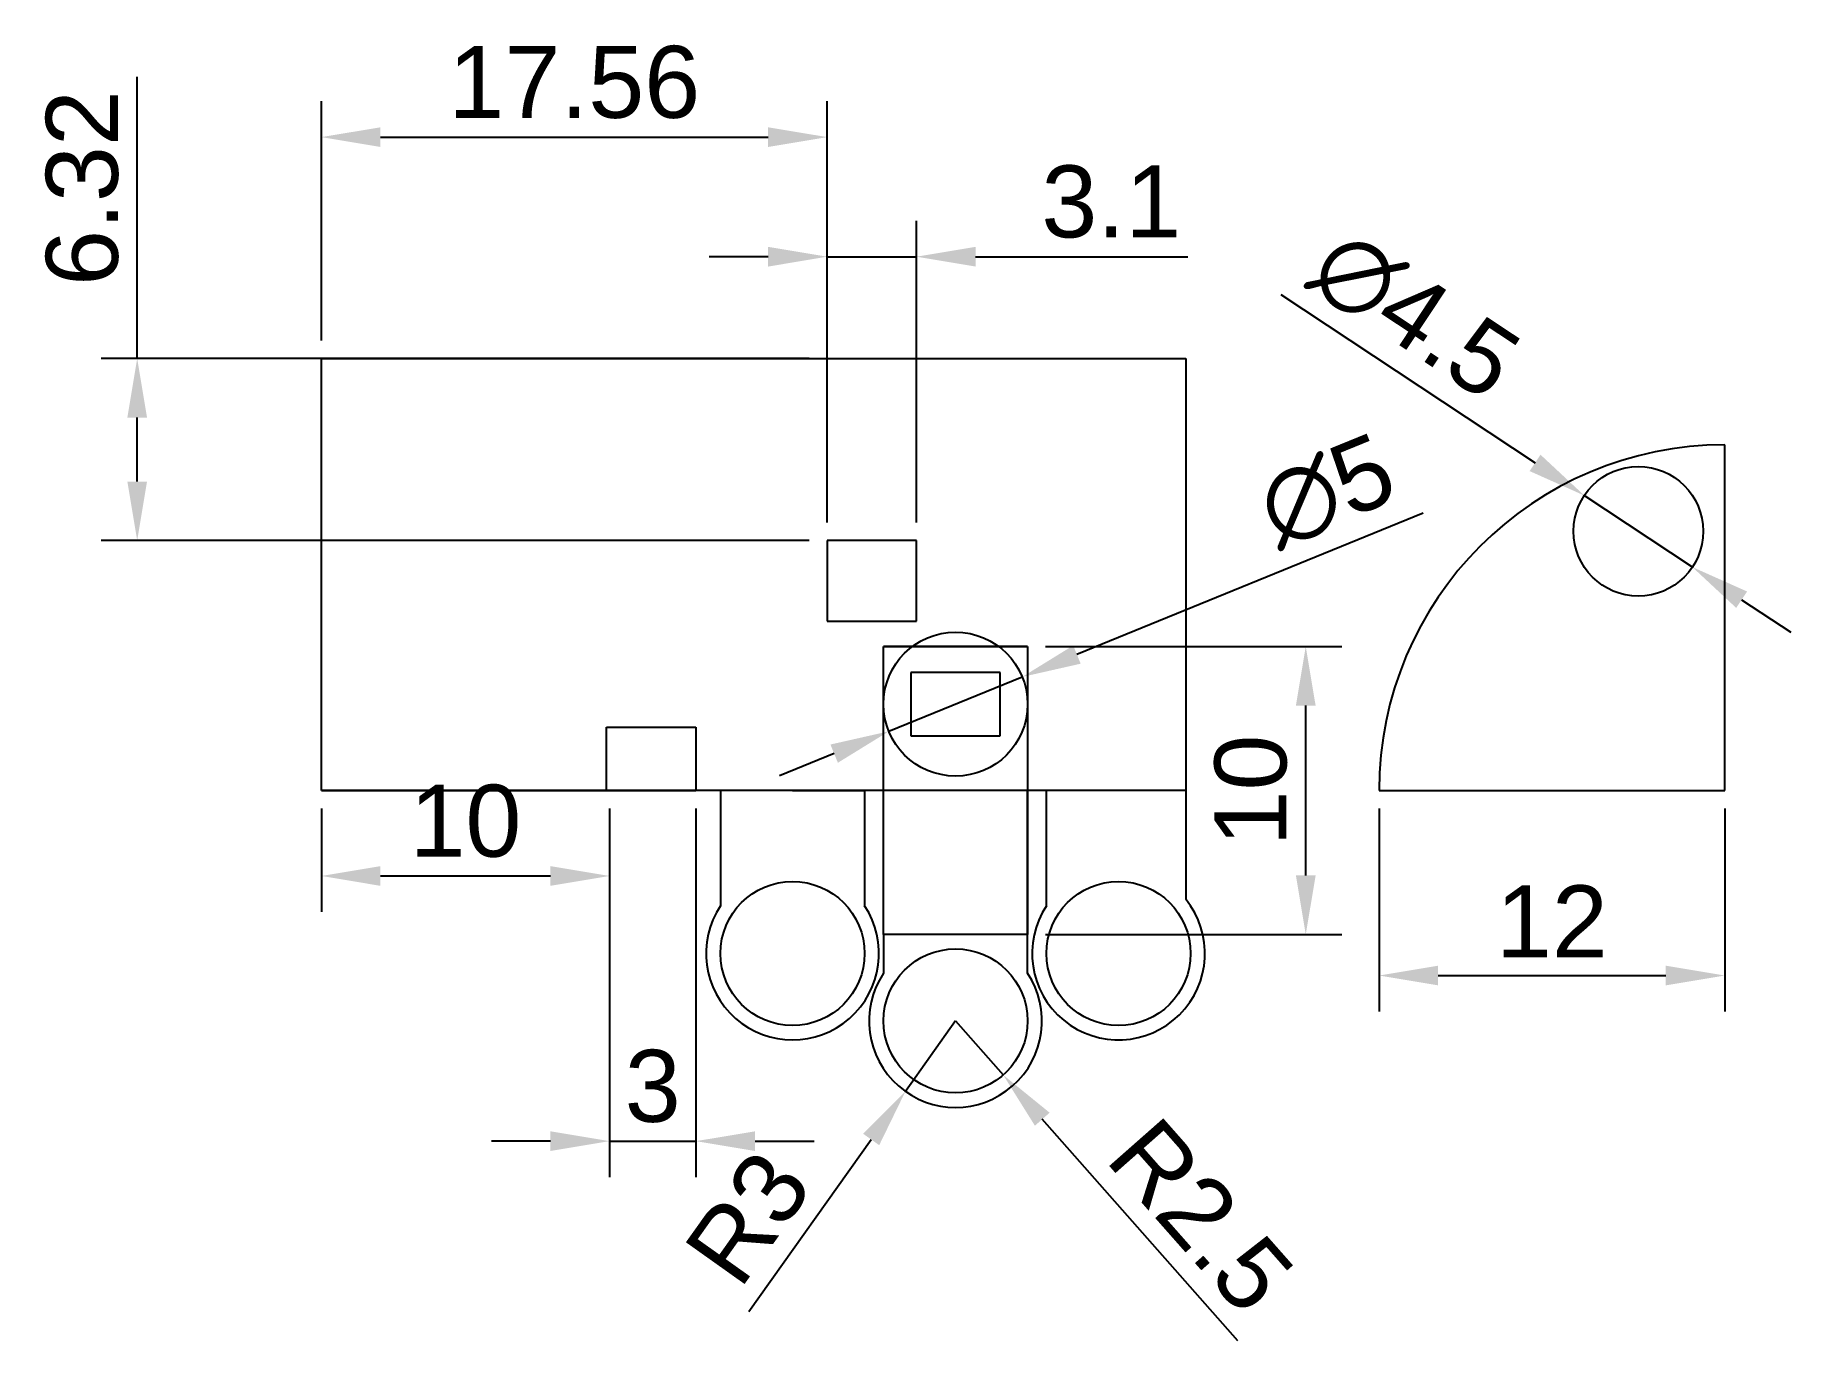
# Model space of a CAD drawing. Header units: centimetres. Extents: x 2740.4 to 2801.4, y 1707.8 to 1753.2.
import ezdxf

# ---------------------------------------------------------------- set-up
doc = ezdxf.new("R2010")
doc.units = ezdxf.units.CM
doc.header["$LTSCALE"] = 5
doc.linetypes.add('HIDDEN', pattern=[9.525, 6.35, -3.175])
doc.linetypes.add('HIDDEN2', pattern=[4.7625, 3.175, -1.5875])
doc.layers.add('Hidden', color=1, linetype='HIDDEN2')
doc.styles.get("Standard").update_dxf_attribs({"font": 'arial.ttf'})
doc.dimstyles.new('ISO-25', dxfattribs={"dimtxt": 2.5, "dimasz": 2.05, "dimexe": 1.25, "dimexo": 0.625, "dimtad": 1, "dimdsep": 46, "dimtxsty": 'Standard', "dimcen": 2.5, "dimadec": 0, "dimazin": 0, "dimtfac": 1, "dimtmove": 0, "dimatfit": 3, "dimfxl": 1, "dimarcsym": 0})

# ---------------------------------------------------------------- blocks, each defined once
blk = doc.blocks.new('*D1')
at = {"color": 0, "lineweight": -2, "transparency": 16777216}
for p, q in [((2787.093, 1726.331), (2787.093, 1719.283)), ((2799.093, 1726.331), (2799.093, 1719.283)), ((2789.143, 1720.533), (2797.043, 1720.533))]:
    blk.add_line(p, q, dxfattribs=at)
at = {"color": 0, "transparency": 16777216}
for points in [[(2789.143, 1720.874), (2789.143, 1720.191), (2787.093, 1720.533)], [(2797.043, 1720.874), (2797.043, 1720.191), (2799.093, 1720.533)]]:
    blk.add_solid(points, dxfattribs=at)
at = {"layer": 'Defpoints', "color": 0, "transparency": 16777216}
for p in [(2787.093, 1726.956), (2799.093, 1726.956), (2799.093, 1720.533)]:
    blk.add_point(p, dxfattribs=at)
at = {"color": 0, "transparency": 16777216, "insert": (2793.093, 1722.413), "char_height": 2.5, "attachment_point": 5}
blk.add_mtext('12', dxfattribs=at)
blk = doc.blocks.new('*D2')
at = {"color": 0, "lineweight": -2, "transparency": 16777216}
for p, q in [((2783.68, 1744.179), (2792.509, 1738.33)), ((2797.969, 1734.713), (2794.218, 1737.198)), ((2799.678, 1733.581), (2801.387, 1732.449))]:
    blk.add_line(p, q, dxfattribs=at)
at = {"color": 0, "transparency": 16777216}
for points in [[(2792.697, 1738.615), (2792.32, 1738.046), (2794.218, 1737.198)], [(2799.867, 1733.866), (2799.49, 1733.296), (2797.969, 1734.713)]]:
    blk.add_solid(points, dxfattribs=at)
at = {"layer": 'Defpoints', "color": 0, "transparency": 16777216}
for p in [(2794.218, 1737.198), (2797.969, 1734.713)]:
    blk.add_point(p, dxfattribs=at)
at = {"color": 0, "transparency": 16777216, "insert": (2788.328, 1743.464), "char_height": 2.5, "attachment_point": 5, "rotation": 326.47822}
blk.add_mtext('∅4.5', dxfattribs=at)
blk = doc.blocks.new('*D3')
at = {"color": 0, "lineweight": -2, "transparency": 16777216}
for p, q in [((2767.941, 1736.258), (2767.941, 1746.739)), ((2771.041, 1736.258), (2771.041, 1746.739)), ((2765.891, 1745.489), (2763.841, 1745.489)), ((2767.941, 1745.489), (2771.041, 1745.489)), ((2773.091, 1745.489), (2780.459, 1745.489))]:
    blk.add_line(p, q, dxfattribs=at)
at = {"color": 0, "transparency": 16777216}
for points in [[(2765.891, 1745.831), (2765.891, 1745.147), (2767.941, 1745.489)], [(2773.091, 1745.831), (2773.091, 1745.147), (2771.041, 1745.489)]]:
    blk.add_solid(points, dxfattribs=at)
at = {"layer": 'Defpoints', "color": 0, "transparency": 16777216}
for p in [(2771.041, 1745.489), (2767.941, 1735.633), (2771.041, 1735.633)]:
    blk.add_point(p, dxfattribs=at)
at = {"color": 0, "transparency": 16777216, "insert": (2777.8, 1747.391), "char_height": 2.5, "attachment_point": 5}
blk.add_mtext('3.1', dxfattribs=at)
blk = doc.blocks.new('*D4')
at = {"color": 0, "lineweight": -2, "transparency": 16777216}
for p, q in [((2760.385, 1726.331), (2760.385, 1713.533)), ((2763.385, 1726.331), (2763.385, 1713.533)), ((2758.335, 1714.783), (2756.285, 1714.783)), ((2760.385, 1714.783), (2763.385, 1714.783)), ((2765.435, 1714.783), (2767.485, 1714.783))]:
    blk.add_line(p, q, dxfattribs=at)
at = {"color": 0, "transparency": 16777216}
for points in [[(2758.335, 1715.124), (2758.335, 1714.441), (2760.385, 1714.783)], [(2765.435, 1715.124), (2765.435, 1714.441), (2763.385, 1714.783)]]:
    blk.add_solid(points, dxfattribs=at)
at = {"layer": 'Defpoints', "color": 0, "transparency": 16777216}
for p in [(2760.385, 1726.956), (2763.385, 1726.956), (2763.385, 1714.783)]:
    blk.add_point(p, dxfattribs=at)
at = {"color": 0, "transparency": 16777216, "insert": (2761.885, 1716.685), "char_height": 2.5, "attachment_point": 5}
blk.add_mtext('3', dxfattribs=at)
blk = doc.blocks.new('*D5')
at = {"color": 0, "lineweight": -2, "transparency": 16777216}
for p, q in [((2772.395, 1718.956), (2770.656, 1716.512)), ((2765.216, 1708.868), (2769.467, 1714.841))]:
    blk.add_line(p, q, dxfattribs=at)
at = {"color": 0, "transparency": 16777216}
blk.add_solid([(2769.189, 1715.039), (2769.745, 1714.643), (2770.656, 1716.512)], dxfattribs=at)
at = {"layer": 'Defpoints', "color": 0, "transparency": 16777216}
for p in [(2772.395, 1718.956), (2770.656, 1716.512)]:
    blk.add_point(p, dxfattribs=at)
at = {"color": 0, "transparency": 16777216, "insert": (2765.197, 1712.122), "char_height": 2.5, "attachment_point": 5, "rotation": 54.56327}
blk.add_mtext('R3', dxfattribs=at)
blk = doc.blocks.new('*D6')
at = {"color": 0, "lineweight": -2, "transparency": 16777216}
for p, q in [((2772.395, 1718.956), (2774.049, 1717.081)), ((2782.195, 1707.848), (2775.405, 1715.544))]:
    blk.add_line(p, q, dxfattribs=at)
at = {"color": 0, "transparency": 16777216}
blk.add_solid([(2775.661, 1715.77), (2775.149, 1715.318), (2774.049, 1717.081)], dxfattribs=at)
at = {"layer": 'Defpoints', "color": 0, "transparency": 16777216}
for p in [(2772.395, 1718.956), (2774.049, 1717.081)]:
    blk.add_point(p, dxfattribs=at)
at = {"color": 0, "transparency": 16777216, "insert": (2780.904, 1712.185), "char_height": 2.5, "attachment_point": 5, "rotation": 311.4195}
blk.add_mtext('R2.5', dxfattribs=at)
blk = doc.blocks.new('*D7')
at = {"color": 0, "lineweight": -2, "transparency": 16777216}
for p, q in [((2788.629, 1736.581), (2776.608, 1731.675)), ((2770.08, 1729.011), (2774.71, 1730.9)), ((2768.182, 1728.237), (2766.284, 1727.462))]:
    blk.add_line(p, q, dxfattribs=at)
at = {"color": 0, "transparency": 16777216}
for points in [[(2776.479, 1731.991), (2776.737, 1731.359), (2774.71, 1730.9)], [(2768.053, 1728.553), (2768.311, 1727.92), (2770.08, 1729.011)]]:
    blk.add_solid(points, dxfattribs=at)
at = {"layer": 'Defpoints', "color": 0, "transparency": 16777216}
for p in [(2774.71, 1730.9), (2770.08, 1729.011)]:
    blk.add_point(p, dxfattribs=at)
at = {"color": 0, "transparency": 16777216, "insert": (2785.279, 1737.343), "char_height": 2.5, "attachment_point": 5, "rotation": 22.20072}
blk.add_mtext('∅5', dxfattribs=at)
blk = doc.blocks.new('*D8')
at = {"color": 0, "lineweight": -2, "transparency": 16777216}
for p, q in [((2775.52, 1731.956), (2785.8, 1731.956)), ((2784.55, 1724.006), (2784.55, 1729.906)), ((2775.52, 1721.956), (2785.8, 1721.956))]:
    blk.add_line(p, q, dxfattribs=at)
at = {"color": 0, "transparency": 16777216}
for points in [[(2784.208, 1729.906), (2784.892, 1729.906), (2784.55, 1731.956)], [(2784.208, 1724.006), (2784.892, 1724.006), (2784.55, 1721.956)]]:
    blk.add_solid(points, dxfattribs=at)
at = {"layer": 'Defpoints', "color": 0, "transparency": 16777216}
for p in [(2774.895, 1731.956), (2784.55, 1731.956), (2774.895, 1721.956)]:
    blk.add_point(p, dxfattribs=at)
at = {"color": 0, "transparency": 16777216, "insert": (2782.649, 1726.956), "char_height": 2.5, "attachment_point": 5, "rotation": 90}
blk.add_mtext('10', dxfattribs=at)
blk = doc.blocks.new('*D9')
at = {"color": 0, "lineweight": -2, "transparency": 16777216}
for p, q in [((2743.992, 1741.956), (2743.992, 1751.738)), ((2767.316, 1741.956), (2742.742, 1741.956)), ((2743.992, 1737.683), (2743.992, 1739.906)), ((2767.316, 1735.633), (2742.742, 1735.633))]:
    blk.add_line(p, q, dxfattribs=at)
at = {"color": 0, "transparency": 16777216}
for points in [[(2743.65, 1739.906), (2744.333, 1739.906), (2743.992, 1741.956)], [(2743.65, 1737.683), (2744.333, 1737.683), (2743.992, 1735.633)]]:
    blk.add_solid(points, dxfattribs=at)
at = {"layer": 'Defpoints', "color": 0, "transparency": 16777216}
for p in [(2743.992, 1741.956), (2767.941, 1741.956), (2767.941, 1735.633)]:
    blk.add_point(p, dxfattribs=at)
at = {"color": 0, "transparency": 16777216, "insert": (2742.089, 1747.872), "char_height": 2.5, "attachment_point": 5, "rotation": 90}
blk.add_mtext('6.32', dxfattribs=at)
blk = doc.blocks.new('*D10')
at = {"color": 0, "lineweight": -2, "transparency": 16777216}
for p, q in [((2750.385, 1742.581), (2750.385, 1750.891)), ((2767.941, 1742.581), (2767.941, 1750.891)), ((2752.435, 1749.641), (2765.891, 1749.641))]:
    blk.add_line(p, q, dxfattribs=at)
at = {"color": 0, "transparency": 16777216}
for points in [[(2752.435, 1749.982), (2752.435, 1749.299), (2750.385, 1749.641)], [(2765.891, 1749.982), (2765.891, 1749.299), (2767.941, 1749.641)]]:
    blk.add_solid(points, dxfattribs=at)
at = {"layer": 'Defpoints', "color": 0, "transparency": 16777216}
for p in [(2767.941, 1749.641), (2750.385, 1741.956), (2767.941, 1741.956)]:
    blk.add_point(p, dxfattribs=at)
at = {"color": 0, "transparency": 16777216, "insert": (2759.163, 1751.542), "char_height": 2.5, "attachment_point": 5}
blk.add_mtext('17.56', dxfattribs=at)
blk = doc.blocks.new('*D13')
at = {"color": 0, "lineweight": -2, "transparency": 16777216}
for p, q in [((2750.385, 1726.331), (2750.385, 1722.739)), ((2760.385, 1726.331), (2760.385, 1722.739)), ((2752.435, 1723.989), (2758.335, 1723.989))]:
    blk.add_line(p, q, dxfattribs=at)
at = {"color": 0, "transparency": 16777216}
for points in [[(2752.435, 1724.331), (2752.435, 1723.647), (2750.385, 1723.989)], [(2758.335, 1724.331), (2758.335, 1723.647), (2760.385, 1723.989)]]:
    blk.add_solid(points, dxfattribs=at)
at = {"layer": 'Defpoints', "color": 0, "transparency": 16777216}
for p in [(2750.385, 1726.956), (2760.385, 1726.956), (2760.385, 1723.989)]:
    blk.add_point(p, dxfattribs=at)
at = {"color": 0, "transparency": 16777216, "insert": (2755.385, 1725.89), "char_height": 2.5, "attachment_point": 5}
blk.add_mtext('10', dxfattribs=at)

msp = doc.modelspace()

# ---------------------------------------------------------------- linework, layer by layer
for p, q in [((2750.385, 1741.956), (2780.385, 1741.956)), ((2750.385, 1726.956), (2750.385, 1741.956)), ((2750.385, 1741.956), (2760.385, 1741.956)), ((2780.385, 1741.956), (2780.385, 1726.956)), ((2799.093, 1726.956), (2799.093, 1738.956)), ((2771.041, 1735.633), (2767.941, 1735.633)), ((2767.941, 1735.633), (2767.941, 1732.833)), ((2771.041, 1734.233), (2771.041, 1735.633)), ((2771.041, 1732.833), (2771.041, 1734.233)), ((2767.941, 1732.833), (2771.041, 1732.833)), ((2774.895, 1731.956), (2769.895, 1731.956)), ((2769.895, 1721.956), (2769.895, 1731.956)), ((2774.895, 1731.956), (2774.895, 1721.956)), ((2760.285, 1726.956), (2760.285, 1729.156)), ((2760.285, 1729.156), (2763.385, 1729.156)), ((2763.385, 1729.156), (2763.385, 1726.956)), ((2780.385, 1726.956), (2750.385, 1726.956)), ((2750.385, 1726.956), (2760.385, 1726.956)), ((2763.385, 1726.956), (2760.285, 1726.956)), ((2760.385, 1726.956), (2762.385, 1726.956)), ((2762.385, 1726.956), (2763.385, 1726.956)), ((2766.738, 1726.956), (2764.238, 1726.956)), ((2764.238, 1726.956), (2764.238, 1722.957)), ((2766.738, 1726.956), (2769.238, 1726.956)), ((2769.238, 1726.956), (2769.238, 1722.957)), ((2774.895, 1726.956), (2772.395, 1726.956)), ((2776.385, 1726.956), (2773.385, 1726.956)), ((2774.895, 1720.614), (2774.895, 1726.956)), ((2775.552, 1722.957), (2775.552, 1726.956)), ((2780.385, 1726.956), (2780.385, 1723.185)), ((2787.093, 1726.956), (2799.093, 1726.956)), ((2774.895, 1721.956), (2769.895, 1721.956)), ((2769.895, 1721.956), (2769.895, 1720.614))]:
    msp.add_line(p, q)
at = {"color": 1, "linetype": 'HIDDEN'}
for p, q in [((2769.895, 1726.956), (2769.895, 1731.956)), ((2769.895, 1731.956), (2774.895, 1731.956)), ((2772.395, 1731.056), (2770.845, 1731.056)), ((2770.845, 1731.056), (2770.845, 1728.856)), ((2773.945, 1731.056), (2772.395, 1731.056)), ((2773.945, 1728.856), (2773.945, 1731.056)), ((2770.845, 1728.856), (2773.945, 1728.856))]:
    msp.add_line(p, q, dxfattribs=at)
for centre, radius in [((2796.093, 1735.956), 2.25), ((2772.395, 1729.956), 2.5), ((2766.738, 1721.299), 2.5), ((2778.052, 1721.299), 2.5), ((2772.395, 1718.956), 2.5)]:
    msp.add_circle(centre, radius)
for centre, radius, start, end in [((2799.093, 1726.956), 12, 90, 180), ((2766.738, 1721.299), 3, 146.44269, 33.55731), ((2778.052, 1721.299), 3, 146.44269, 38.94814), ((2772.395, 1718.956), 3, 146.44269, 33.55731)]:
    msp.add_arc(centre, radius, start, end)
at = {"layer": 'Hidden', "color": 1, "linetype": 'HIDDEN', "ltscale": 25}
msp.add_line((2774.895, 1731.956), (2774.895, 1726.956), dxfattribs=at)

# ---------------------------------------------------------------- dimensions: what is measured, and where the dimension line sits
for base, p1, p2, picture, middle in [((2767.941, 1749.641), (2750.385, 1741.956), (2767.941, 1741.956), '*D10', (2759.163, 1751.542)), ((2771.041, 1745.489), (2767.941, 1735.633), (2771.041, 1735.633), '*D3', (2777.8, 1747.391)), ((2760.385, 1723.989), (2750.385, 1726.956), (2760.385, 1726.956), '*D13', (2755.385, 1725.89)), ((2763.385, 1714.783), (2760.385, 1726.956), (2763.385, 1726.956), '*D4', (2761.885, 1716.685)), ((2799.093, 1720.533), (2787.093, 1726.956), (2799.093, 1726.956), '*D1', (2793.093, 1722.413))]:
    dim = msp.add_linear_dim(base=base, p1=p1, p2=p2, dimstyle='ISO-25')
    dim.commit()
    dim.dimension.update_dxf_attribs({"geometry": picture, "text_midpoint": middle})
for base, p1, p2, picture, middle in [((2743.992, 1741.956), (2767.941, 1735.633), (2767.941, 1741.956), '*D9', (2742.089, 1747.872)), ((2784.55, 1731.956), (2774.895, 1721.956), (2774.895, 1731.956), '*D8', (2782.649, 1726.956))]:
    dim = msp.add_linear_dim(base=base, p1=p1, p2=p2, angle=90, dimstyle='ISO-25')
    dim.commit()
    dim.dimension.update_dxf_attribs({"geometry": picture, "text_midpoint": middle})
dim = msp.add_diameter_dim_2p(p1=(2797.969, 1734.713), p2=(2794.218, 1737.198), dimstyle='ISO-25')
dim.commit()
dim.dimension.update_dxf_attribs({"geometry": '*D2', "text_midpoint": (2788.328, 1743.464)})
dim = msp.add_diameter_dim_2p(p1=(2770.08, 1729.011), p2=(2774.71, 1730.9), dimstyle='ISO-25')
dim.commit()
dim.dimension.update_dxf_attribs({"geometry": '*D7', "text_midpoint": (2786.024, 1735.518), "dimtype": 163})
for mpoint, picture, middle in [((2770.656, 1716.512), '*D5', (2765.197, 1712.122)), ((2774.049, 1717.081), '*D6', (2780.904, 1712.185))]:
    dim = msp.add_radius_dim(center=(2772.395, 1718.956), mpoint=mpoint, dimstyle='ISO-25')
    dim.commit()
    dim.dimension.update_dxf_attribs({"geometry": picture, "text_midpoint": middle})

doc.saveas('drawing.dxf')
